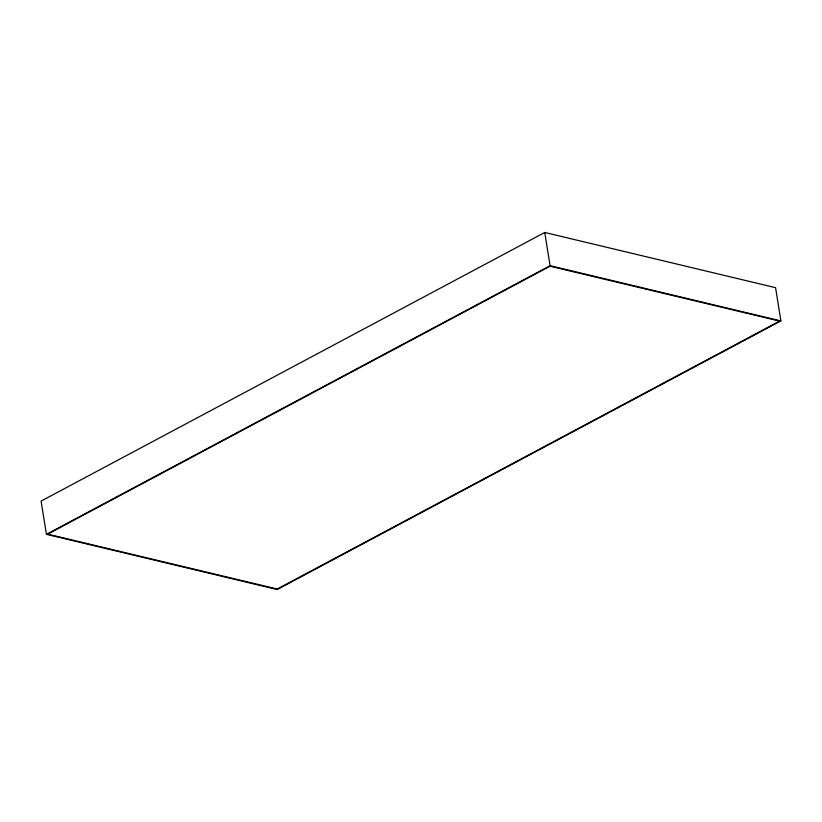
<?xml version="1.0" encoding="UTF-8"?>
<svg xmlns="http://www.w3.org/2000/svg" width="822" height="822" viewBox="0 0 822 822"><rect width="100%" height="100%" fill="white"/><g stroke="black" fill="none" stroke-linecap="round" stroke-linejoin="round"><path stroke-width="1.23" d="M544.75 232.472L41.1 501.091L46.422 534.321L277.25 589.528L780.9 320.909L775.578 287.679L544.75 232.472L550.072 265.701L780.9 320.909M46.422 534.321L550.072 265.701M550.082 266.205L47.738 534.136L277.24 589.025L779.585 321.094L550.082 266.205"/></g></svg>
